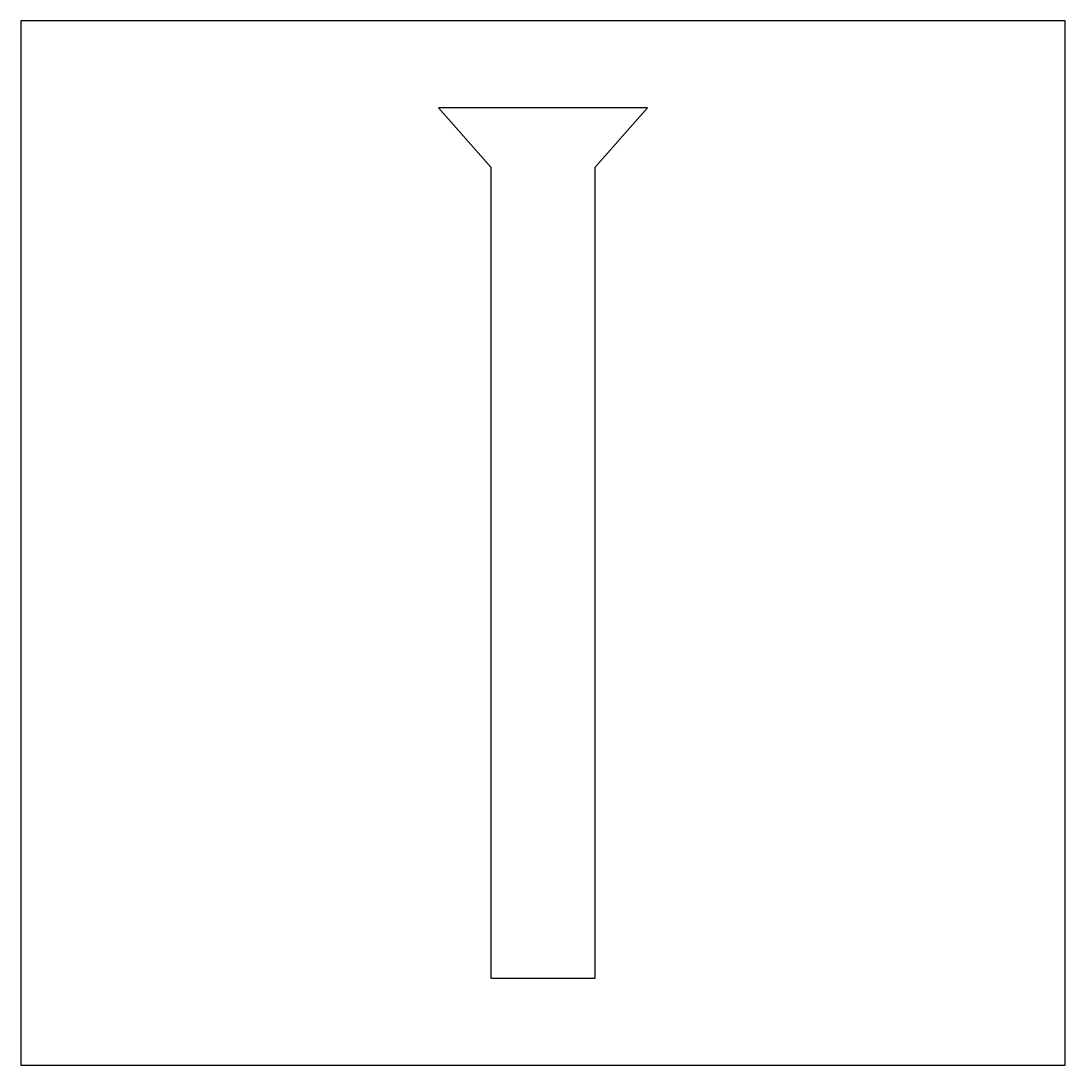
# Model space of a CAD drawing. Header units: centimetres. Extents: x -1.5 to 1.5, y -1.5 to 1.5.
import ezdxf

# ---------------------------------------------------------------- set-up
doc = ezdxf.new("R2010")
doc.units = ezdxf.units.CM
doc.header["$MEASUREMENT"] = 0
doc.layers.add('Layer 1', color=7, linetype='Continuous')

msp = doc.modelspace()

# ---------------------------------------------------------------- linework, layer by layer
at = {"layer": 'Layer 1', "color": 7}
msp.add_lwpolyline([(-1.50006, -1.49994), (1.49994, -1.49994), (1.49994, 1.50006), (-1.50006, 1.50006), (-1.50006, -1.49994)], close=True, dxfattribs=at)
at = {"layer": 'Layer 1'}
msp.add_open_spline([(0.15, 1.08), (0.15, 1.08), (0.15, -1.25), (0.15, -1.25), (0.15, -1.25), (0.15, -1.25), (-0.15, -1.25), (-0.15, -1.25), (-0.15, -1.25), (-0.15, -1.25), (-0.15, 1.08), (-0.15, 1.08), (-0.15, 1.08), (-0.15, 1.08), (-0.3, 1.25), (-0.3, 1.25), (-0.3, 1.25), (-0.3, 1.25), (0.3, 1.25), (0.3, 1.25), (0.3, 1.25), (0.3, 1.25), (0.15, 1.08), (0.15, 1.08)], degree=3, knots=[0, 0, 0, 0, 0.1428571, 0.1428571, 0.1428571, 0.1428571, 0.2857143, 0.2857143, 0.2857143, 0.2857143, 0.4285714, 0.4285714, 0.4285714, 0.4285714, 0.5714286, 0.5714286, 0.5714286, 0.5714286, 0.7142857, 0.7142857, 0.7142857, 0.7142857, 1, 1, 1, 1], dxfattribs=at)

doc.saveas('drawing.dxf')
